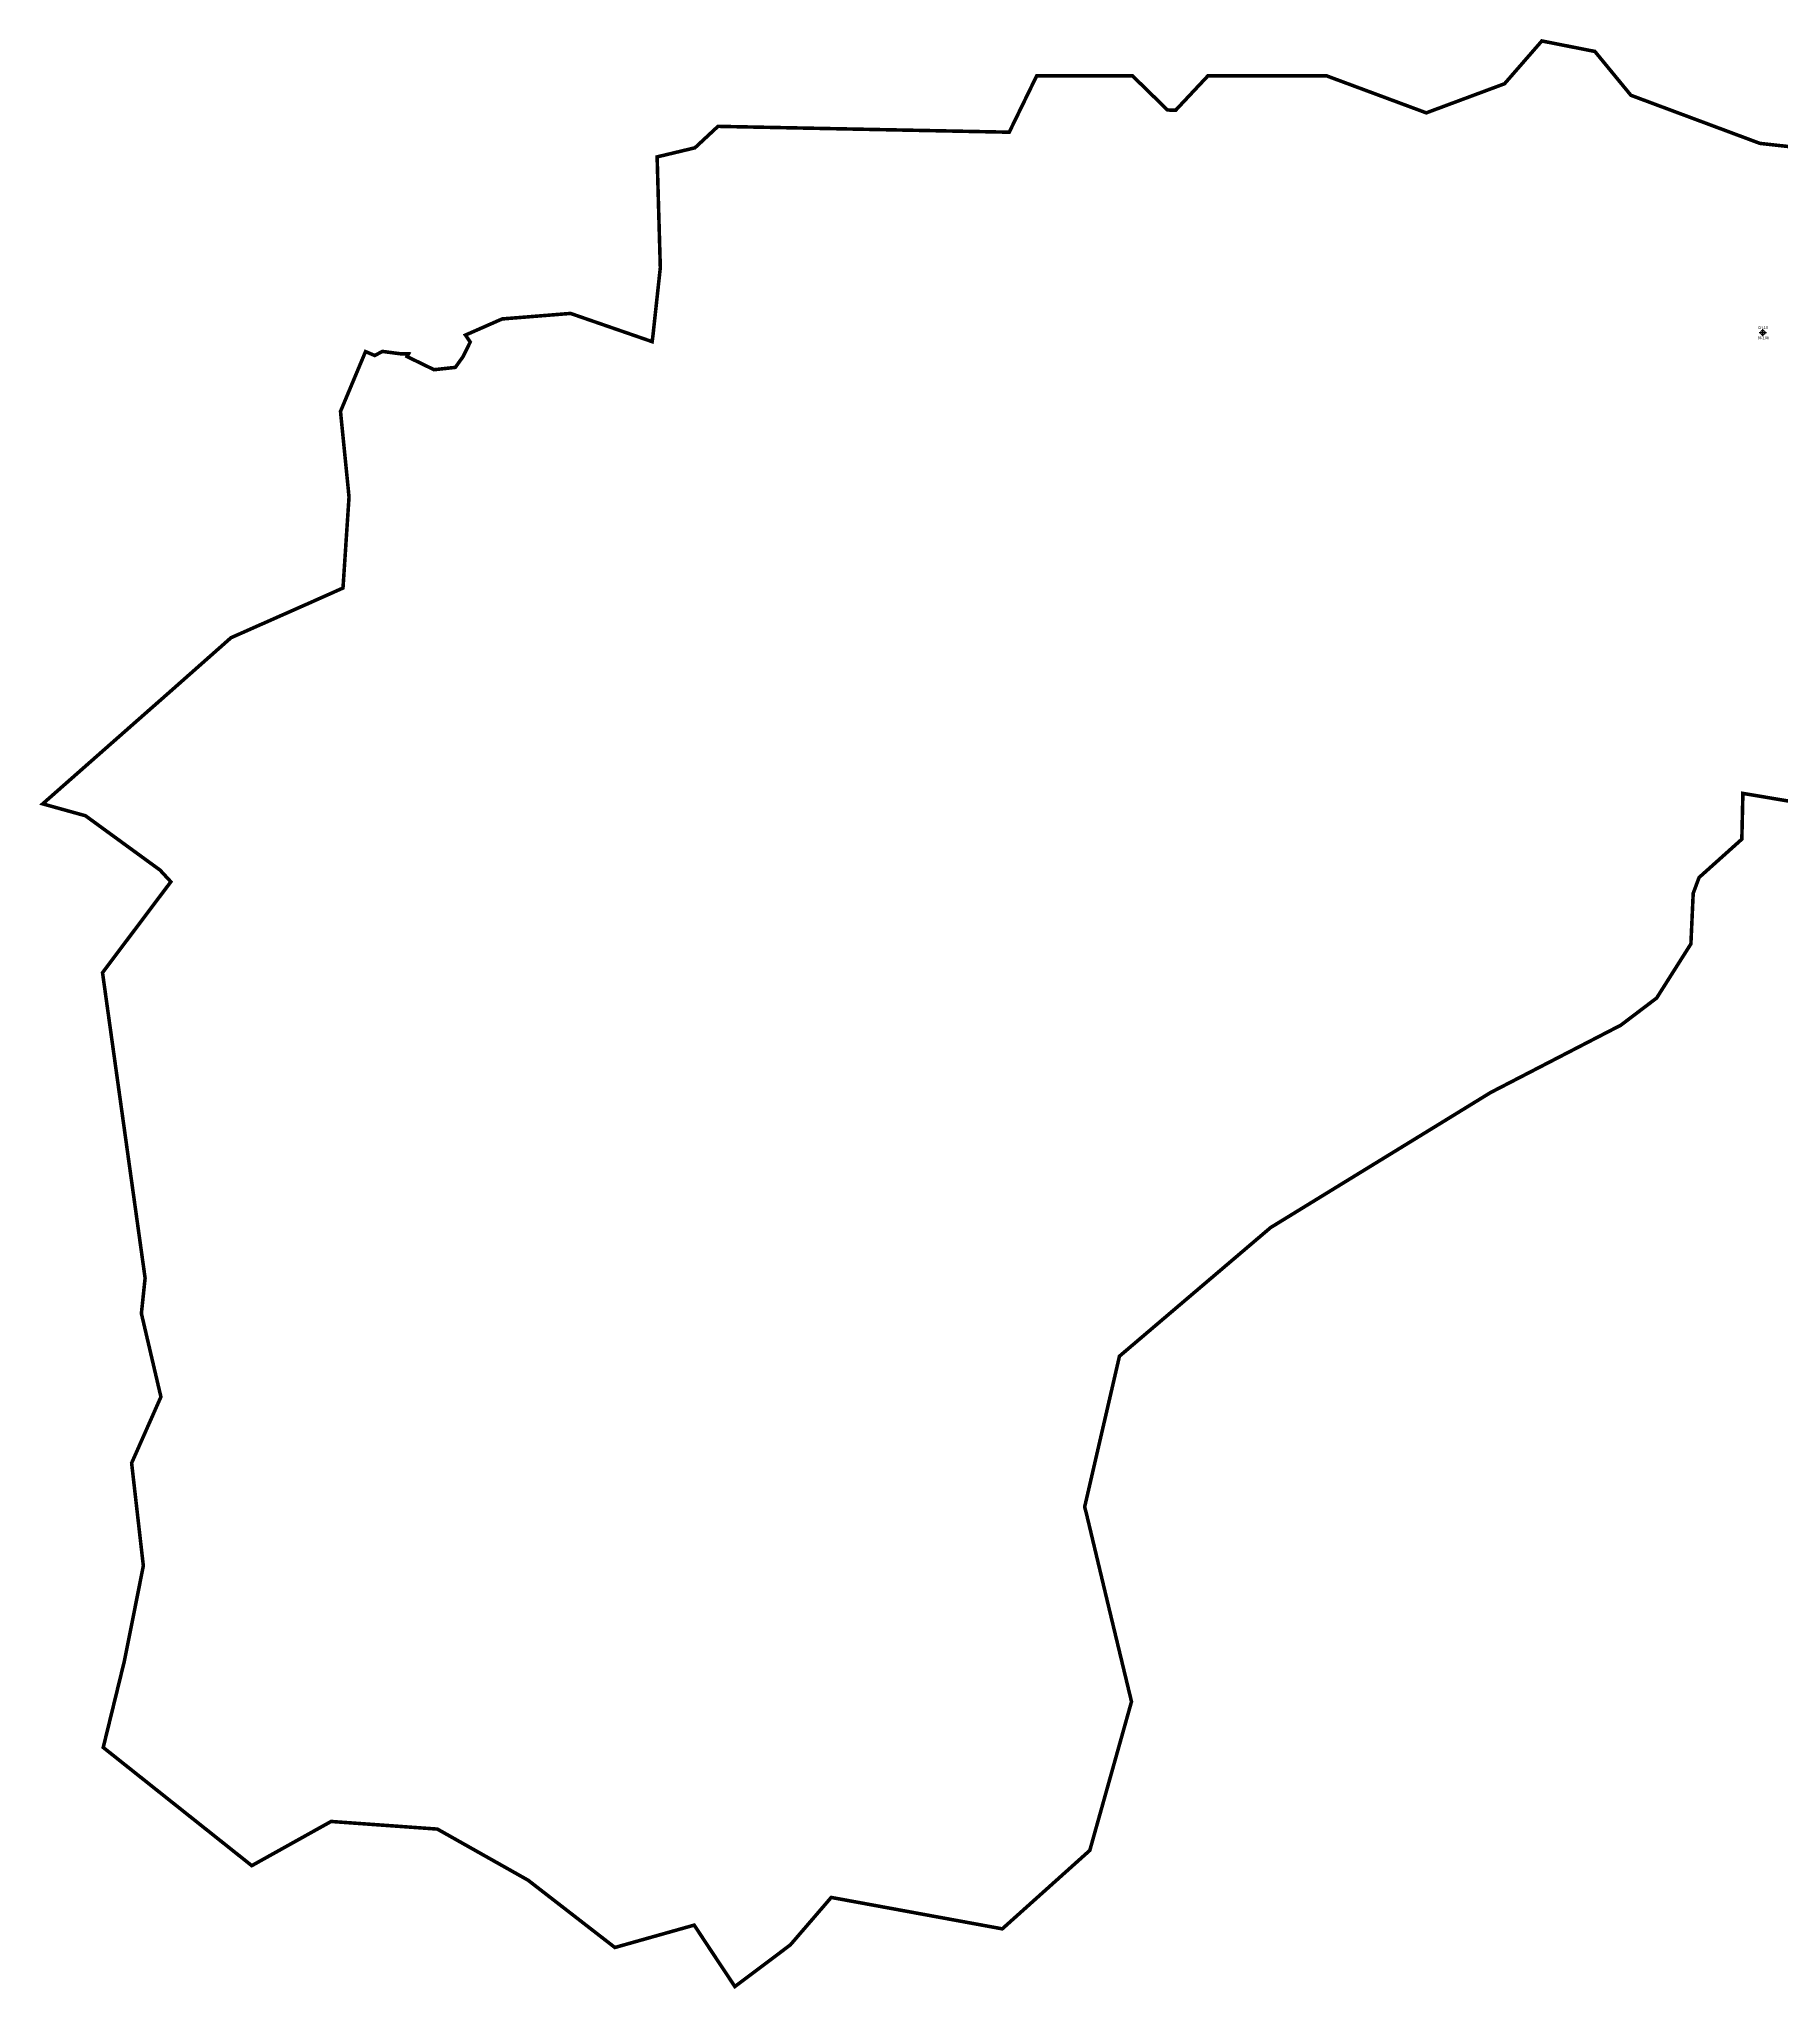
# Model space of a CAD drawing. Extents: x 426952 to 428937, y 277549 to 278648.
# Drawn here: x 426952 to 427933, y 277549 to 278648 of the extents above; entities that cross this region are included whole.
import ezdxf

# ---------------------------------------------------------------- set-up
doc = ezdxf.new("R2010")
doc.units = 0
doc.header["$MEASUREMENT"] = 0
doc.linetypes.add('boundary', pattern=[170, 150, -4, 4, -4, 4, -4])
doc.layers.add('-00-경계_369-1 369 매입(20240430)', color=7, linetype='CONTINUOUS')
doc.layers.add('기준점', color=1, linetype='CONTINUOUS')
doc.styles.add('JKS_FONT', font='', dxfattribs={"height": 1.5})
doc.styles.get('JKS_FONT').set_extended_font_data('Expo M')

# ---------------------------------------------------------------- blocks, each defined once
blk = doc.blocks.new('기준점')
at = {"layer": '기준점', "linetype": 'Continuous'}
for p, q in [((-2.1, 0), (2.1, 0)), ((0, -2.1), (0, 2.1))]:
    blk.add_line(p, q, dxfattribs=at)
blk.add_circle((0, 0), 1.27, dxfattribs=at)

msp = doc.modelspace()

# ---------------------------------------------------------------- linework, layer by layer
at = {"layer": '-00-경계_369-1 369 매입(20240430)', "color": 1, "linetype": 'boundary', "const_width": 2}
msp.add_lwpolyline([(427949.7, 278585.8), (427921.6, 278588.9), (427848.9, 278616), (427828.6, 278640.7), (427798.7, 278646.6), (427777.7, 278622.5), (427733.6, 278606.1), (427677.3, 278627), (427610.6, 278627), (427592.4, 278607.6), (427587.8, 278607.7), (427568, 278627), (427514.1, 278627), (427498.6, 278595.2), (427334.5, 278598.5), (427321.5, 278586.4), (427300.2, 278581.3), (427302, 278518.9), (427297.9, 278481.1), (427297.4, 278477.2), (427251.4, 278493.1), (427212.9, 278490), (427192.2, 278480.9), (427194.9, 278477), (427190.8, 278468.7), (427186.5, 278462.7), (427174.5, 278461.4), (427159.3, 278468.8), (427160.1, 278470.3), (427155.3, 278470.4), (427145.4, 278471.7), (427141.1, 278469.4), (427135.9, 278471.6), (427121.8, 278437.9), (427126.6, 278389.7), (427123.2, 278338.4), (427104.6, 278330.1), (427060.1, 278310.4), (427026.2, 278280.4), (427014.5, 278270.1), (426954, 278216.8), (426978.1, 278210.1), (427020.1, 278179.5), (427026.2, 278172.9), (426987.7, 278121.7), (427011.7, 277949.6), (427009.6, 277929.7), (427020.6, 277882.7), (427004.1, 277845.4), (427010.7, 277787.5), (427000, 277733.8), (426988.1, 277685.2), (427071.8, 277618.6), (427116.5, 277643.5), (427176.4, 277639.2), (427227.5, 277610.4), (427276.4, 277572.5), (427321.1, 277585.1), (427330.2, 277571.3), (427344, 277550.5), (427365.1, 277566.3), (427375.3, 277574), (427398.3, 277600.7), (427494.7, 277583), (427544, 277627.2), (427567.5, 277711), (427554.4, 277765.4), (427542.1, 277816.9), (427541.1, 277820.7), (427560.7, 277905.6), (427645.9, 277978.1), (427744.5, 278038.6), (427769.9, 278054.2), (427843.2, 278092.1), (427863.4, 278107.4), (427882.7, 278137.9), (427884, 278166.4), (427887.3, 278175.3), (427911.4, 278196.9), (427912, 278222.7), (427957.8, 278215)], dxfattribs=at)

# ---------------------------------------------------------------- block references
at = {"layer": '기준점'}
msp.add_blockref('기준점', (427923.2, 278482.3), dxfattribs=at)

# ---------------------------------------------------------------- texts
at = {"layer": '기준점', "char_height": 1.5, "style": 'JKS_FONT'}
for s, insert, attachment_point in [('CP.10', (427923.2, 278484.4), 8), ('86.108', (427923.5, 278480.1), 2)]:
    msp.add_mtext(s, dxfattribs=dict(at, insert=insert, attachment_point=attachment_point))

doc.saveas('drawing.dxf')
